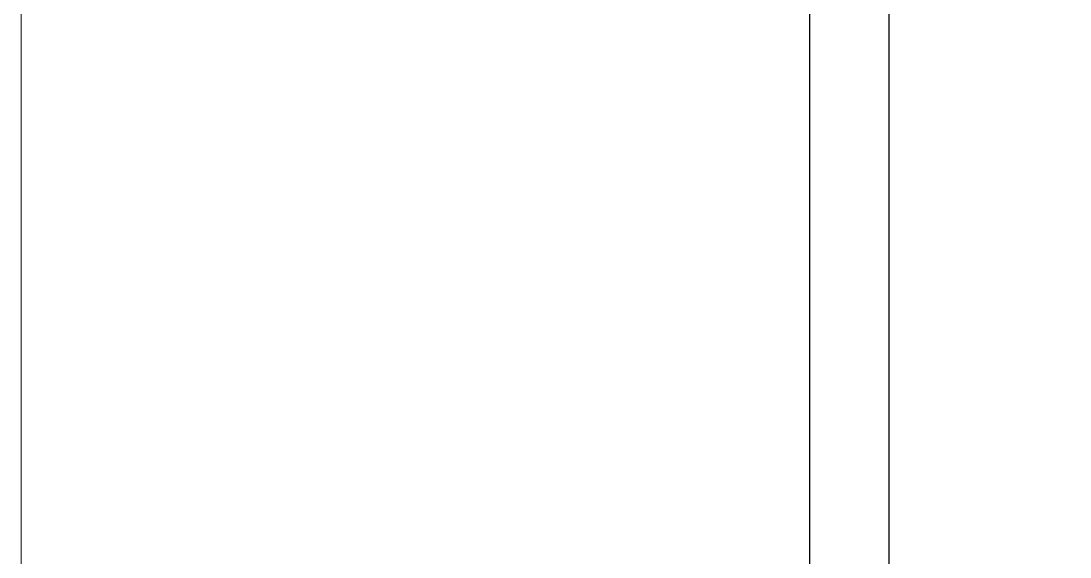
# Model space of a CAD drawing. Extents: x -57174 to 10055, y -18330 to 89882.
# Drawn here: x -42267 to -40280, y 70967 to 71982 of the extents above; entities that cross this region are included whole.
import ezdxf

# ---------------------------------------------------------------- set-up
doc = ezdxf.new("R2010")
doc.units = 0
doc.header["$LTSCALE"] = 50
doc.header["$MEASUREMENT"] = 0
doc.layers.get('Defpoints').update_dxf_attribs({"color": 8, "linetype": 'CONTINUOUS'})
doc.layers.add('WALL', color=8, linetype='CONTINUOUS')
doc.layers.add('XREF-ARCH', color=8, linetype='CONTINUOUS')

# ---------------------------------------------------------------- blocks, each defined once
blk = doc.blocks.new('PLAN')
at = {"layer": 'WALL', "linetype": 'Continuous'}
for p, q in [((-375, 23675), (-375, 10300)), ((-375, 14875), (-375, 11475)), ((-225, 14875), (-225, 10300)), ((-225, 11575), (-225, 10300))]:
    blk.add_line(p, q, dxfattribs=at)

msp = doc.modelspace()

# ---------------------------------------------------------------- linework, layer by layer
at = {"layer": 'Defpoints', "lineweight": 0}
msp.add_lwpolyline([(-42267.2, 89881.6), (10054.8, 89881.6), (10054.8, 47218), (-42267.2, 47218)], close=True, dxfattribs=at)

# ---------------------------------------------------------------- block references
at = {"layer": 'XREF-ARCH', "lineweight": 0}
msp.add_blockref('PLAN', (-40398.6, 60346), dxfattribs=at)

doc.saveas('drawing.dxf')
